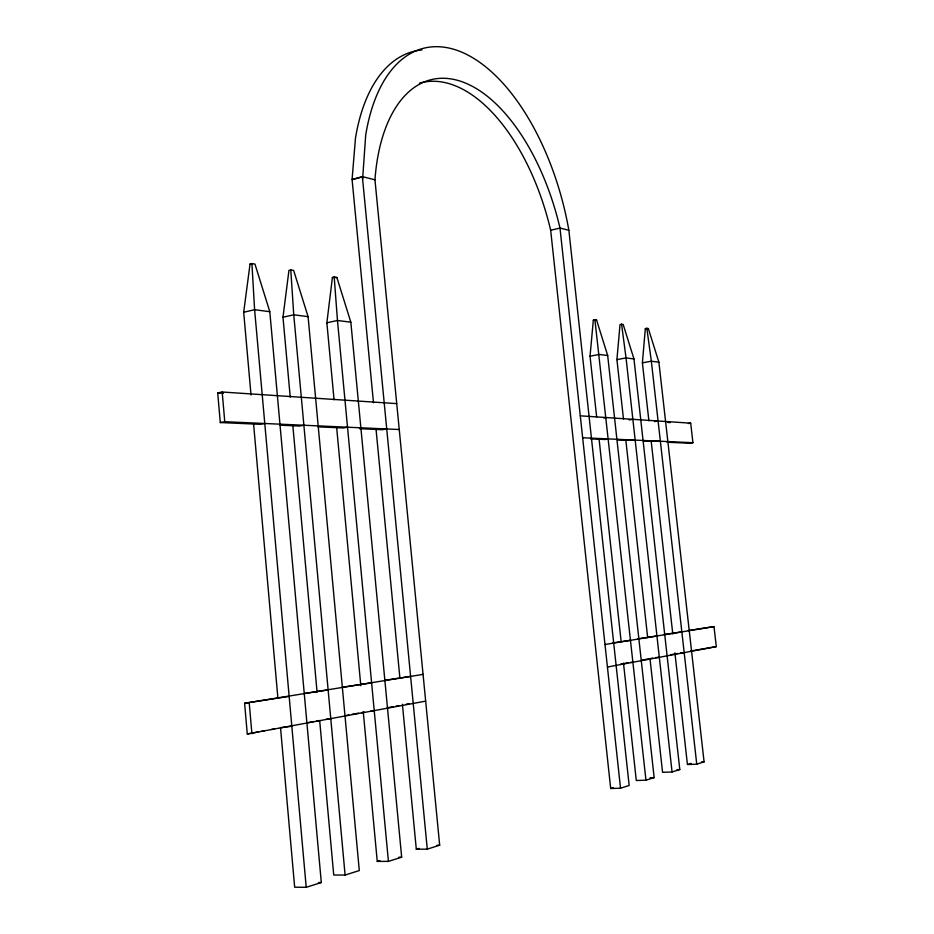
<?xml version="1.0" encoding="UTF-8"?>
<svg xmlns="http://www.w3.org/2000/svg" width="934" height="934" viewBox="0 0 934 934"><rect width="100%" height="100%" fill="white"/><g stroke="black" fill="none" stroke-linecap="round" stroke-linejoin="round"><path stroke-width="1.4" d="M362.614 179.2L365.684 135.243A188.948 98.782 76.5 0 1 464.502 53.39A188.948 98.782 76.5 0 1 568.864 230.278L629.166 785.494L620.526 788.214L610.684 788.506L550.675 230.278A172.93 91.509 76.7 0 0 419.448 83.161M373.483 402.729L352.083 179.48L355.469 138.209A188.248 99.343 76.4 0 1 421.981 49.969M648.896 420.837L642.394 362.836L645.324 328.651L646.853 328.359L648.359 328.605L658.879 362.194L704.084 761.887L696.752 764.187L687.436 764.537L674.908 652.878M623.48 418.969L616.919 359.602L620.024 324.518L621.577 324.215L623.176 324.472L633.964 358.96L679.8 769.534L672.06 771.974L662.568 772.301L650.076 659.357M596.663 417.019L590.031 356.193L593.335 320.164L594.911 319.837L596.604 320.117L607.684 355.539L654.15 777.625L645.966 780.205L636.299 780.509L623.503 663.21M334.057 399.752L326.865 322.802L332.399 277.503L334.209 277.071L336.894 277.515L350.834 322.207L401.667 857.214L388.427 861.381L377.254 861.417L363.268 711.883M290.24 397.125L282.979 317.233L288.945 270.405L290.778 269.949L293.65 270.416L308.08 316.649L359.298 870.57L345.101 875.041L333.73 875.018L319.72 721.048M251.024 395.012L243.681 312.26L250.043 264.042L251.911 263.575L254.959 264.077L269.798 311.687L321.308 882.537L306.212 887.3L294.665 887.218L280.504 727.504M402.402 704.259L416.307 849.228L427.282 849.134L439.68 845.223L374.954 179.795A173.584 90.983 76.8 0 1 456.738 80.114A173.584 90.983 76.8 0 1 559.991 228.083L620.526 788.214M377.254 861.417L379.916 860.588M416.307 849.228L419.074 848.364M610.684 788.506L613.171 787.736M688.662 764.152L691.125 763.382M352.083 179.48L362.369 176.654L374.954 179.795M352.492 179.585L362.777 176.76M336.894 277.515L332.399 277.503M550.675 230.278L559.991 228.083L568.864 230.278M243.681 312.26L254.608 309.714L269.798 311.687M282.979 317.233L293.755 314.793L308.08 316.649M326.865 322.802L337.466 320.467L350.834 322.207M264.777 423.499L260.341 424.316L220.284 422.542L217.704 392.91L222.187 392.011L396.716 403.616M596.604 320.117L593.335 320.164M648.359 328.605L645.324 328.651M220.284 422.542L224.767 421.701L399.238 429.523M590.031 356.193L599.301 354.453L607.684 355.539M289.155 696.379L244.615 703.255L247.276 733.996L258.706 731.859M261.555 731.322L264.415 730.785M271.56 729.454L274.409 728.917M281.554 727.586L291.828 726.243M306.632 722.893L313.649 721.573M316.463 721.048L319.276 720.523M346.14 715.491L348.919 714.977M351.709 714.452L358.679 713.144M361.458 712.63L364.248 712.105M387.423 707.774L393.144 706.699M396.004 706.162L398.865 705.625M406.01 704.294L408.882 703.757M620.725 664.109L627.8 662.79M641.646 660.198L652.773 658.12M670.507 654.804L677.64 653.461M690.646 651.033L716.296 646.62L713.996 626.609L688.335 630.532M247.276 733.996L425.659 701.142M607.439 667.039L716.296 646.62M616.919 359.602L626.037 357.92L633.964 358.96M642.394 362.836L651.348 361.213L658.879 362.194M303.877 425.25L299.51 426.044L279.768 425.168M347.53 427.212L343.222 427.97L318.027 426.861M386.723 428.963L382.496 429.698L359.473 428.683M244.615 703.255L423.055 674.383M604.999 644.507L713.996 626.609M603.726 417.965L606.224 417.556M303.982 693.518L328.138 689.969M342.113 687.272L371.604 682.836M384.808 680.279L410.61 676.426M612.657 642.931L630.637 640.304M637.875 638.798L656.941 635.984M663.876 634.536L681.843 631.886M629.177 419.915L632.855 419.319M654.477 421.573L658.085 421.001M688.335 423.534L690.693 423.172L692.923 442.704L689.397 443.241L667.051 442.249M608.559 438.922L604.812 439.505L590.51 438.875M635.167 440.112L617.397 440.066M660.373 441.245L643.736 441.222M680.489 652.924L684.178 652.644M655.551 657.594L659.311 657.314M630.485 662.428L633.042 662.241M370.926 710.996L374.242 710.786M326.305 719.203L330.799 718.935M701.434 761.981L704.084 761.887M677.103 769.628L679.8 769.534M650.029 777.753L654.15 777.625M436.949 845.258L439.68 845.223M398.888 857.225L401.667 857.214M318.436 882.525L321.308 882.537M582.653 437.754L692.923 442.704M217.704 392.91L223.436 393.284M667.588 422.437L670.379 422.623M580.283 415.828L690.693 423.172M250.043 264.042L252.075 264.38M646.853 328.359L651.348 361.213L696.752 764.187M621.577 324.215L626.037 357.92L672.06 771.974M594.911 319.837L645.966 780.205M651.173 441.14L672.795 634.023M625.885 440.696L647.671 637.63M599.033 438.735L621.133 641.483M362.369 176.654L427.282 849.134M375.993 428.823L399.904 678.166M388.427 861.381L337.466 320.467L334.209 277.071M336.637 427.34L360.816 685.754M345.101 875.041L293.755 314.793L290.778 269.949M292.751 424.725L317.07 692.001M306.212 887.3L254.608 309.714L251.911 263.575M253.593 424.048L277.923 698.469M222.187 392.011L224.767 421.701M249.226 702.928L251.911 733.727"/></g></svg>
